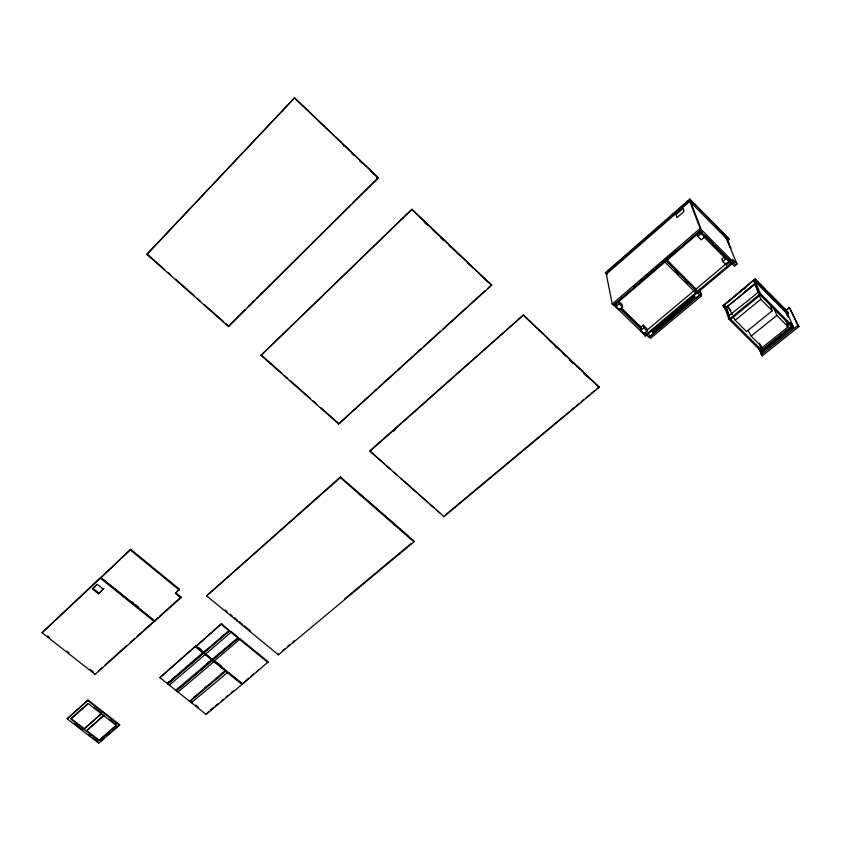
<?xml version="1.0" encoding="UTF-8"?>
<svg xmlns="http://www.w3.org/2000/svg" width="841" height="841" viewBox="0 0 841 841"><rect width="100%" height="100%" fill="white"/><g stroke="black" fill="none" stroke-linecap="round" stroke-linejoin="round"><path stroke-width="1.26" d="M443.67 516.868L599.244 387.249L523.459 314.997L369.767 450.965L443.691 516.363M456.264 252.521L459.123 254.823M413.94 541.877L414.014 541.089L340.458 476.889L206.623 595.88L278.382 654.824L413.94 541.877L340.332 477.635L340.458 476.889M205.856 653.878L231.212 632.169L230.928 631.37L238.035 637.11C236.657 637.268 240.789 640.674 239.906 638.645L268.279 661.856L242.492 684.027L195.974 646.414L221.551 623.633L230.886 632.106M261.025 355.344L411.964 209.262L491.638 285.225L338.639 423.99L261.025 355.344L411.964 209.262M361.052 495.875L361.167 495.128L407.78 535.812M360.442 495.349L359.349 493.541L359.233 494.287M338.639 423.99L376.474 389.288M278.382 654.824L278.56 653.983M378.376 177.829L294.476 97.861L146.87 254.392L228.426 326.508L378.376 177.829L294.476 97.861M167.769 683.102L203.312 652.174L195.722 646.025L159.916 677.667L206.077 714.387L241.987 684.458L242.197 683.607L228.447 672.485M242.492 684.027L248.6 678.267M238.234 638.277L212.668 659.922M225.682 671.276L190.045 701.457M229.383 631.034L203.911 652.669M206.077 714.387L208.305 711.864M229.267 630.939L203.869 652.805M212.71 659.786L238.266 638.14M195.974 646.414L221.551 623.633M212.163 660.353L176.484 690.839M212.279 660.448L176.526 690.703M203.364 653.236L167.748 683.901M203.48 653.331L167.801 683.754M159.916 677.667L195.722 646.025M343.864 145.546L343.422 146.103M180.794 597.856L181.057 597.057L175.674 592.663L175.401 593.452L180.794 597.856L154.723 621.142L100.878 577.704L130.723 549.331L179.49 589.226L175.401 593.452M119.475 725.257L119.674 724.679L87.969 699.996L67.122 718.792L98.702 743.139L119.475 725.257L87.748 700.553L87.969 699.996M154.229 621.594L154.513 620.784L100.72 577.378L42.05 632.716L95.138 674.387L154.229 621.594L100.384 578.166L100.72 577.378M154.723 621.142L157.908 617.746M98.786 740.648L116.394 725.468L88.316 703.623L70.823 719.066L98.786 740.648L116.594 724.9M98.702 743.139L98.912 742.571M86.581 730.493L86.36 731.071L104.126 715.197L86.581 730.493L98.996 740.069M95.138 674.387L95.464 673.557M228.426 326.508L245.341 309.477M100.878 577.704L130.723 549.331M98.481 593.82L103.706 588.49L98.481 593.82L92.426 588.963L96.831 584.369M169.724 684.995L167.506 683.523M146.87 254.392L294.339 98.155M248.137 306.713L254.655 300.248M256.516 298.397L350.518 205.172M352.39 203.333L378.45 177.483M42.05 632.716L100.384 578.166M92.426 588.963L97.314 584.4L103.38 589.278M378.418 387.533L395.838 371.733M397.772 369.977L420.994 348.899M423.896 346.271L440.348 331.343M443.249 328.715L466.482 307.648M468.416 305.893L484.868 290.965M487.769 288.326L491.638 284.815M176.621 591.801L179.49 589.226M98.365 670.96L102.234 667.502M105.146 664.905L126.434 645.877M130.313 642.408L134.182 638.95M137.083 636.353L141.929 632.033M143.864 630.298L154.513 620.784M159.832 616.022L181.057 597.057M67.122 718.792L87.748 700.553M369.693 451.449L523.459 314.997M206.623 595.88L340.332 477.635M393.346 431.338L395.291 429.625M87.559 703.917L71.043 718.498L84.499 728.884M689.799 199.023L690.019 199.601L605.499 273.409L605.373 272.768L689.799 199.023L729.01 238.823L729.273 239.433L727.276 241.125M101.656 713.273L83.9 729.158L101.446 713.841M728.159 242.629L729 243.522L727.36 239.527L689.809 201.377L606.329 274.219L612.206 304.043L613.331 305.136L701.268 229.593L690.892 202.481M167.653 683.06L169.63 681.357M173.582 677.951L175.569 676.248M203.753 651.964L205.709 650.282M222.297 635.996L224.253 634.314M100.888 740.868L104.841 737.462M106.818 735.759L110.781 732.343M112.757 730.64L119.674 724.679M203.858 651.775L203.617 652.427L229.015 630.561M169.44 685.047L205.309 654.435L205.183 653.678M612.206 304.043L700.122 228.447L689.809 201.377M634.061 286.497L636.059 284.794M640.033 281.367L642.019 279.664M645.005 277.099L647.98 274.534M650.966 271.969L653.951 269.414M655.938 267.701L659.912 264.284M661.899 262.581L675.817 250.618M613.941 305.167L700.437 230.876L702.256 232.705M616.863 303.307L664.663 262.255M698.661 235.701L696.937 233.956L697.82 236.332L701.278 239.822L704.779 236.836L701.068 232.694L700.364 233.293L699.712 231.58M615.917 306.576L619.218 303.748L618.682 301.173L622.098 304.495L622.645 307.091L619.354 309.909L615.917 306.576L616.064 303.412M697.82 236.332L701.31 233.335L701.068 232.694M703.822 236.794L704.527 236.184M178.366 688.306L180.342 686.613M184.305 683.228L186.292 681.536M207.086 663.749L209.073 662.056M176.158 689.904L212.678 658.923M212.237 659.312L237.856 637.804M176.242 690.472L178.082 691.943L214.108 661.541L213.971 660.784M212.416 659.544L214.276 661.047L239.727 639.328M193.756 697.305L195.743 695.623M204.689 688.075L206.676 686.393M220.584 674.629L222.571 672.958M189.635 700.585L189.645 701.142L225.651 670.235M189.645 701.142L191.485 702.603L227.606 672.453L227.459 671.696M643.302 325.131L640.674 327.349L640.632 330.576L644.027 333.866L647.328 331.091L646.687 328.421L643.302 325.131L643.933 327.79L647.328 331.091M726.004 257.861L725.289 258.46L724.574 256.673L721.788 259.017L722.766 261.477L726.193 264.926L729.694 261.982L726.004 257.861L729.694 261.982M640.632 330.576L643.933 327.79M722.766 261.477L726.267 258.523M646.004 331.049L728.495 261.803M644.027 333.866L644.521 332.584M728.716 261.908L729.42 261.32M645.751 333.782L644.49 334.834L613.194 304.442M695.77 288.747L696.579 291.154L695.276 292.258L664.537 261.709M729.956 263.17L731.302 262.045L714.966 245.54M731.691 263.548L734.382 266.261L737.052 264.032L732.416 259.343L733.667 262.339L645.394 336.284L644.658 335.57L731.575 262.707M654.435 329.998L694.508 296.442M652.532 332.1L694.645 296.852M652.658 332.573L694.803 297.304M653.489 333.204L696.401 297.304M650.23 336.19L654.151 332.91L653.341 331.322M692.858 295.664L695.581 298.366L699.638 294.981M699.491 289.293L701.121 294.066L649.21 337.472L646.55 334.886M699.26 289.22L701.51 295.78L650.524 338.366L649.42 337.304M210.292 710.203L213.288 707.702M215.285 706.041L218.271 703.549M221.257 701.058L223.254 699.397M226.24 696.905L228.237 695.244M231.233 692.753L233.22 691.081M250.576 676.627L253.519 674.156M256.473 671.696L258.439 670.056M282.565 650.64L284.573 648.968M287.59 646.456L289.598 644.784M292.605 642.272L294.613 640.6M344.778 598.792L410.997 543.601M445.698 514.692L564.059 416.043M566.067 414.371L569.073 411.869M571.081 410.198L574.088 407.685M576.096 406.014L579.113 403.501M581.11 401.83L584.127 399.328M586.124 397.656L589.142 395.144M591.149 393.472L594.156 390.97M597.163 388.458L599.17 386.786M726.225 310.213L722.871 305.903L755.355 279.096L756.017 280.589L755.071 281.367L787.607 314.271L788.553 313.504L787.828 311.948L754.966 278.876L723.092 305.735M725.215 304.242L743.318 289.304M743.949 289.272L745.946 287.622M723.439 307.449L724.364 306.681M744.811 291.827L754.871 283.533M755.502 283.259L725.604 307.901L755.859 283.617M728.884 315.764L759.15 291.596M787.397 313.809L793.589 327.086L762.114 352.2L729.073 319.317L760.443 293.625L754.409 279.874M769.967 303.601L772.227 310.792L746.545 331.585L735.15 320.221L760.8 299.27L759.055 294.697M786.125 320.726L788.143 326.844L762.43 347.407L751.118 336.137L776.8 315.407L774.508 309.583M785.21 310.676L789.457 307.564L798.95 326.592L762.209 355.869L757.857 346.618M785.389 310.844L789.457 307.564M786.882 312.705L787.828 311.948M786.619 326.182L789.657 323.753M761.462 350.213L792.001 325.814M761.641 350.655L792.201 326.245M762.987 351.506L761.841 351.139L792.422 326.718L792.695 327.801M761.137 354.797L797.867 325.499L789.289 307.385M214.36 661.1L214.413 660.584M730.135 247.338L731.018 248.263L728.569 243.617M191.685 701.888L191.485 702.603M74.481 723.723L82.628 730.009M88.726 734.719L90.765 736.285M92.804 737.851L97.892 741.783M94.539 707.744L101.561 713.2M109.582 719.433L115.595 724.122M47.527 635.912L49.566 637.51M66.902 651.134L68.941 652.732M90.365 669.552L93.425 671.959M195.585 704.989L198.508 707.313M92.762 588.174L98.817 593.031M199.075 647.896L200.967 649.431M216.494 661.983L221.53 666.061M203.617 652.427L211.123 658.482M214.939 661.573L224.642 669.415M195.469 646.855L241.987 684.458M131.659 601.494L133.698 603.134M135.727 604.774L138.765 607.234M130.408 550.098L179.228 590.014M221.33 624.453L268.1 662.697M225.041 610.009L227.059 611.67M230.098 614.161L232.116 615.822M234.134 617.483L237.162 619.964M239.18 621.625L242.208 624.117M244.226 625.778L250.282 630.75M147.091 254.014L164.773 269.646M167.716 272.253L170.66 274.849M175.569 279.201L194.218 295.696M197.172 298.303L200.116 300.91M204.037 304.379L223.674 321.756M225.64 323.491L228.584 326.098M261.162 354.913L281.788 373.152M284.731 375.759L287.675 378.355M290.618 380.962L310.266 398.34M313.209 400.947L316.153 403.543M321.062 407.896L338.734 423.528M369.767 450.965L384.358 463.875M386.303 465.599L390.192 469.036M393.115 471.622L397.005 475.06M400.894 478.497L428.132 502.592M430.077 504.316L433.967 507.754M436.878 510.34L439.801 512.915M411.911 209.63L491.638 285.225M523.491 315.417L599.244 387.249M351.727 153.009L354.46 155.596M362.114 162.86L359.57 160.442L362.072 163.028M370.429 170.734L375.507 175.548M376.316 176.316L377.189 177.146M423.843 221.372L427.585 224.925M432.263 229.351L436.931 233.787M440.673 237.33L443.48 239.99M449.094 245.309L454.697 250.629M467.638 262.897L473.315 268.268M482.766 277.236L487.496 281.724M548.364 339.438L553.126 343.937M555.028 345.746L556.921 347.543M562.629 352.957L566.435 356.563M570.24 360.169L574.046 363.775M576.894 366.476L579.743 369.178M584.506 373.688L590.203 379.102M376.274 176.484L377.157 177.314M424.737 222.634L427.543 225.293M440.642 237.709L443.449 240.368M555.071 346.187L556.973 347.985M569.336 359.717L573.142 363.323M583.612 373.246L586.471 375.948M651.365 330.187L654.151 332.91M619.218 303.748L622.645 307.091M621.121 307.89L641.294 327.506M647.444 333.478L650.471 336.421M621.215 308.311L641.399 327.937M615.192 304.085L617.052 305.882M619.828 308.584L641.126 329.283M640.464 329.851L643.849 333.141M605.373 272.768L607.223 274.576M730.671 319.328L762.272 350.792L759.528 343.99M666.061 259.196L696.642 289.893L666.188 259.596M698.451 291.406L701.121 294.066M700.395 294.676L701.51 295.78M665.841 260.594L696.579 291.154M696.905 292.269L699.817 295.159M675.039 270.802L678.729 274.471M685.184 280.894L687.959 283.648M727.181 306.976L730.818 310.613M700.122 228.447L733.667 262.339M732.627 262.024L735.717 265.146M704.979 235.459L713.147 243.711M699.922 230.749L732.322 263.464M712.811 244.72L718.203 250.166M701.31 233.335L704.779 236.836M760.443 293.625L793.589 327.086M699.102 232.021L700.921 233.861M703.644 236.605L725.415 258.586M760.275 295.096L791.98 327.075M760.8 299.27L772.227 310.792M776.8 315.407L788.143 326.844M756.038 280.19L765.058 289.315M768.663 292.962L787.418 311.706M756.017 280.589L788.553 313.504M757.121 282.608L775.16 300.847M797.867 325.499L798.95 326.592M690.019 199.601L729.273 239.433M748.112 330.366L751.118 336.137M727.665 305.525L732.269 314.566M733.426 316.836L735.15 320.221M786.608 313.809L788.154 317.131M790.719 322.66L792.264 325.972M786.177 313.272L787.039 315.133M755.26 283.606L758.771 291.648M754.903 283.249L758.908 292.426M753.547 280.589L759.549 294.361L760.727 294.728L730.24 319.685L724.648 304.442M726.256 238.36L737.052 264.032M760.232 344.694L762.535 350.371M759.423 343.202L762.261 350.224M760.464 347.732L761.841 351.139M761.2 349.93L762.114 352.2M725.531 263.275L726.193 264.926M760.296 351.118L762.209 355.869M755.123 284.395L758.183 292.405M698.924 232.084L699.134 232.652L667.418 259.89L667.239 259.301M726.246 307.522L729.347 315.785M725.888 307.165L728.979 315.428M726.256 309.057L728.022 313.777M725.016 306.334L727.665 313.42M723.796 305.146L729.073 319.317M695.581 298.366L694.698 296.81M644.217 333.677L644.658 335.57M619.207 309.204L619.354 309.909M682.955 208.579L675.933 214.697L676.952 217.651L684.017 211.501L682.955 208.579"/></g></svg>
